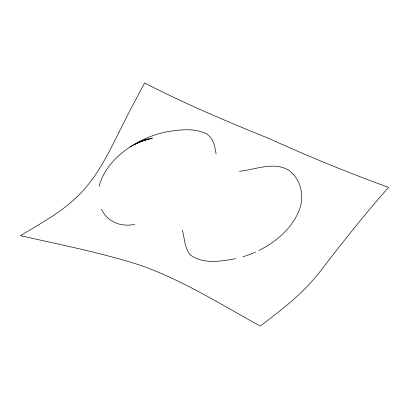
<?xml version="1.0" encoding="UTF-8"?>
<svg xmlns="http://www.w3.org/2000/svg" width="409" height="409" viewBox="0 0 409 409"><rect width="100%" height="100%" fill="white"/><g stroke="black" fill="none" stroke-linecap="round" stroke-linejoin="round"><path stroke-width="0.61" d="M99.213 186.427L99.423 185.277A72.01 47.434 -21.7 0 1 114.183 160.159C122.133 151.836 131.703 145.215 142.02 140.164A70.506 46.442 -21.7 0 1 167.388 131.693C180.343 129.648 194.582 127.828 206.749 133.922C213.426 138.385 214.889 146.652 216.11 154.019M130.093 146.719L144.362 139.893M135.2 144.152L142.041 141.033L148.38 138.85L138.222 142.562M243.018 256.688L245.472 255.983A70.931 46.723 -21.7 0 0 255.502 252.056M235.661 258.687C220.993 261.341 203.667 264.429 190.671 255.211C184.321 248.35 184.842 238.529 182.25 230.098M134.633 224.306C121.631 227.409 106.923 221.954 101.529 209.173M239.49 171.284C255.651 169.633 273.468 161.223 288.805 170.236C300.625 178.917 304.69 195.487 299.567 209.014A72.004 47.429 -21.7 0 1 282.91 233.836A69.305 45.65 -21.7 0 1 269.551 244.403A70.931 46.723 -21.7 0 1 258.749 250.528M118.963 132.214C108.487 153.38 97.828 175.006 81.442 192.342C64.32 210.839 41.723 222.741 20.45 235.676C61.197 244.95 102.419 252.88 142.189 265.886C183.856 280.983 221.586 304.766 260.216 326.055C282.261 309.48 304.393 292.333 321.167 270.16C342.834 241.929 364.961 214.05 388.55 187.388C348.151 172.675 308.35 156.386 269.199 138.625C227.041 121.499 185.047 103.896 144.607 82.945L130.762 108.958L118.963 132.214M145.885 139.898L142.041 141.033L152.404 138.16L145.885 139.898"/></g></svg>
